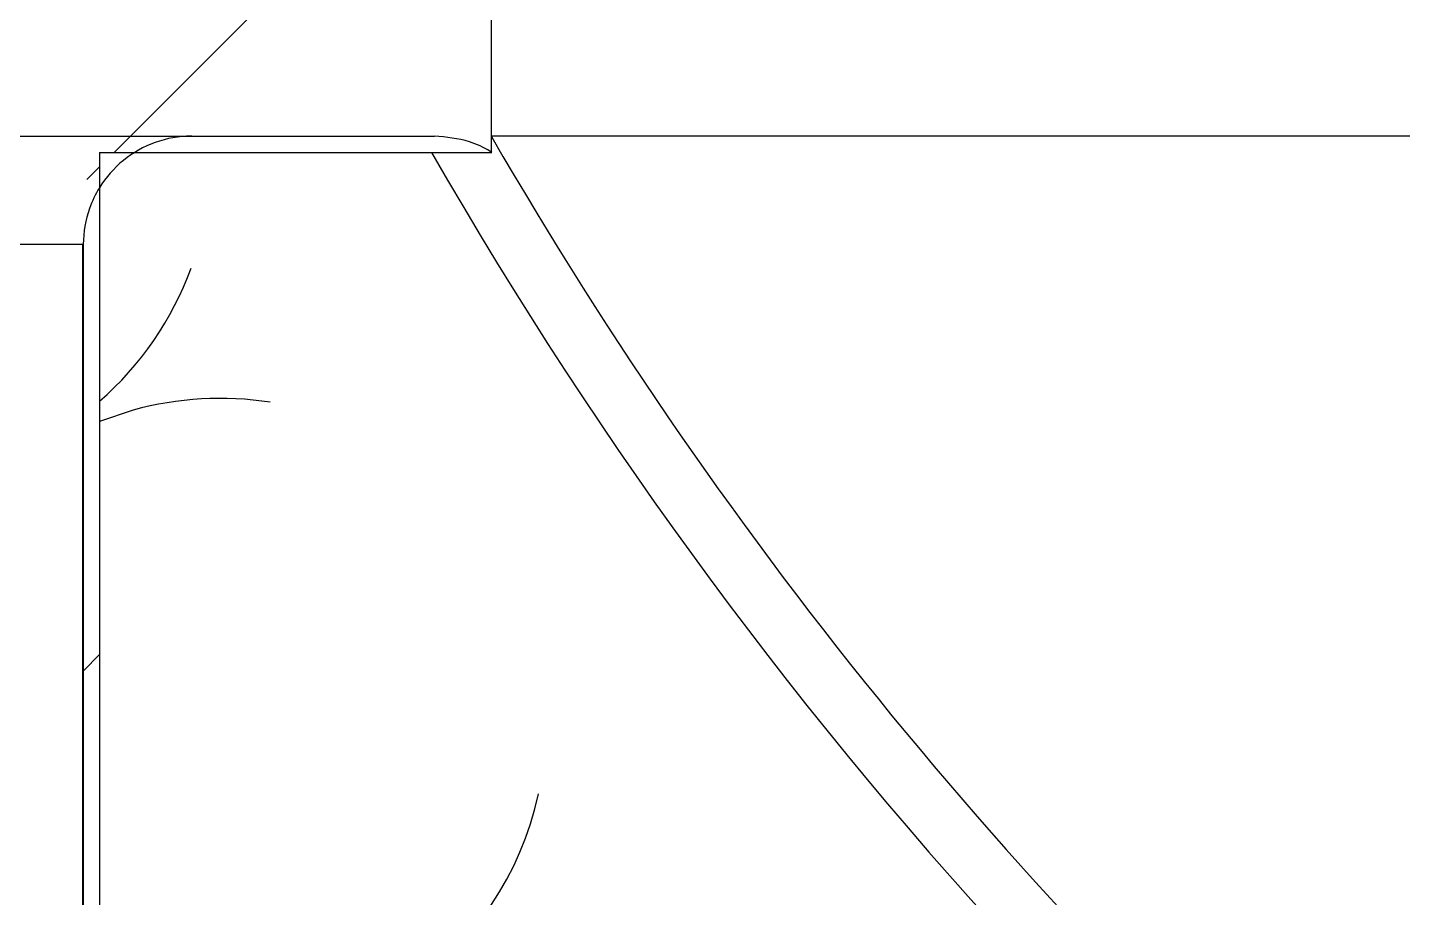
# Model space of a CAD drawing. Header units: millimetres. Extents: x 2 to 1187, y 2 to 839.
# Drawn here: x 592.51 to 605.17, y 463.43 to 471.44 of the extents above; entities that cross this region are included whole.
import ezdxf

# ---------------------------------------------------------------- set-up
doc = ezdxf.new("R2010")
doc.units = ezdxf.units.MM

# ---------------------------------------------------------------- blocks, each defined once
blk = doc.blocks.new('SW_HATCH_3')
at = {"color": 0, "linetype": 'Continuous', "lineweight": 18}
for p, q in [((-14.279, -68.161), (10.127, -43.754)), ((-14.531, -68.412), (-14.412, -68.294)), ((-14.562, -72.934), (-14.412, -72.784))]:
    blk.add_line(p, q, dxfattribs=at)

msp = doc.modelspace()

# ---------------------------------------------------------------- linework, layer by layer
at = {"color": 7, "linetype": 'Continuous', "lineweight": 25}
for p, q in [((596.7794, 490.4414), (596.7794, 470.2934)), ((594.0267, 470.4434), (596.2591, 470.4434)), ((596.7794, 470.4434), (596.7804, 470.4434)), ((596.7794, 470.4434), (596.7804, 470.4416)), ((596.7804, 470.4434), (596.7804, 470.4416)), ((596.7804, 470.4434), (596.786, 470.4434)), ((596.7804, 470.4416), (596.786, 470.432)), ((596.786, 470.4434), (596.786, 470.432)), ((608.1537, 470.4434), (596.786, 470.4434)), ((593.1766, 470.2934), (596.786, 470.2934)), ((593.1766, 470.2934), (593.1766, 452.8885)), ((593.0215, 453.4497), (593.0215, 469.4434)), ((593.0266, 469.4434), (593.0215, 469.4434)), ((593.0266, 469.4434), (593.0266, 453.4449)), ((593.4864, 467.9192), (593.1766, 467.8151))]:
    msp.add_line(p, q, dxfattribs=at)
at = {"color": 7, "linetype": 'Continuous', "lineweight": 25, "flags": 128}
for points in [[(586.7653, 470.4434), (588.1451, 470.4434), (589.4207, 470.4434), (590.5719, 470.4434), (591.5806, 470.4434), (592.4309, 470.4434), (593.1094, 470.4434), (593.6054, 470.4434), (593.911, 470.4434), (594.0215, 470.4434)], [(593.0215, 469.4434), (592.9167, 469.4434), (592.6274, 469.4434), (592.1584, 469.4434), (591.5171, 469.4434), (590.7141, 469.4434), (589.7623, 469.4434), (588.6771, 469.4434), (587.4762, 469.4434), (586.1789, 469.4434), (584.8063, 469.4434), (583.3806, 469.4434)]]:
    msp.add_lwpolyline(points, dxfattribs=at)
at = {"color": 7, "linetype": 'Continuous', "lineweight": 25}
for centre, radius, start, end in [((631.4204, 490.4434), 58.75, 154.834984, 242.089922), ((631.4204, 490.4434), 40, 210.01886, 228.59039), ((631.4203, 490.4433), 40.5499, 209.79622, 236.29825), ((591.2011, 470.259), 3.0001, 311.18374, 339.89976), ((594.2851, 465.0275), 3, 81.13812, 105.44102), ((594.2851, 465.0275), 3, 263.98617, 347.63848)]:
    msp.add_arc(centre, radius, start, end, dxfattribs=at)
for points, knots in [([(594.0267, 470.4434), (594.0243, 470.4434), (593.9099, 470.4431), (593.6821, 470.4025), (593.3843, 470.2347), (593.1865, 470.009), (593.059, 469.7424), (593.0265, 469.5576), (593.0266, 469.4446), (593.0266, 469.4434)], [0, 0, 0, 0, 0.0046015, 0.2193355, 0.4340569, 0.6487681, 0.7831555, 0.9978018, 1, 1, 1, 1]), ([(596.786, 470.2934), (596.781, 470.2965), (596.7162, 470.336), (596.5474, 470.4169), (596.368, 470.4334), (596.2591, 470.4434)], [0, 0, 0, 0, 0.0318979, 0.4118459, 1, 1, 1, 1]), ([(583.3806, 469.3391), (583.8649, 468.1686), (584.8273, 465.8427), (586.3205, 462.9624), (587.6751, 460.6542), (588.8026, 458.8989), (589.8673, 457.37), (590.8281, 456.0916), (591.5845, 455.1383), (592.1787, 454.4225), (592.5569, 453.9801), (592.8248, 453.6724), (592.953, 453.5273), (593.0215, 453.4497)], [0, 0, 0, 0, 0.2033691, 0.4041059, 0.5203685, 0.6331132, 0.7390619, 0.8195076, 0.8899022, 0.9344772, 0.9689143, 0.983374, 1, 1, 1, 1])]:
    msp.add_open_spline(points, degree=3, knots=knots, dxfattribs=at)

# ---------------------------------------------------------------- block references
at = {"color": 7, "linetype": 'Continuous', "lineweight": 18}
msp.add_blockref('SW_HATCH_3', (607.589, 538.4541), dxfattribs=at)

doc.saveas('drawing.dxf')
